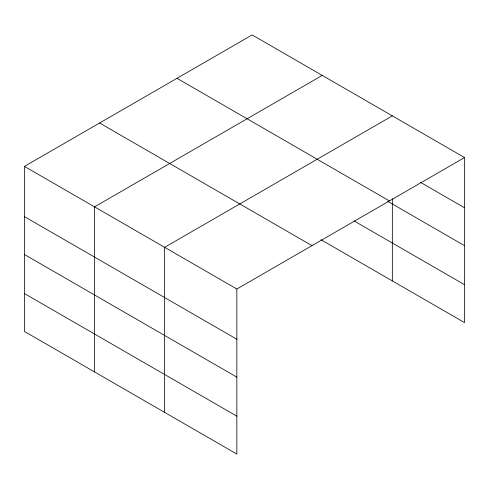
<?xml version="1.0" encoding="UTF-8"?>
<svg xmlns="http://www.w3.org/2000/svg" width="489" height="489" viewBox="0 0 489 489"><rect width="100%" height="100%" fill="white"/><g stroke="black" fill="none" stroke-linecap="round" stroke-linejoin="round"><path stroke-width="0.73" d="M464.55 157.556L252.153 34.933L24.45 166.394L24.45 331.444L236.847 454.067L236.847 289.017L464.55 157.556L464.55 322.606L320.925 239.683M322.245 75.398L94.542 206.859L94.542 371.909M392.337 115.862L164.628 247.33L164.628 412.38M420.564 182.391L464.55 207.788M177.012 78.313L389.409 200.936M387.71 201.309L464.55 245.674M353.987 220.881L464.55 284.714M99.591 123.014L311.988 245.637M24.45 166.394L236.847 289.017M24.45 216.627L236.847 339.25M24.45 254.512L236.847 377.141M24.45 293.553L236.847 416.182M392.337 198.681L392.337 280.912"/></g></svg>
